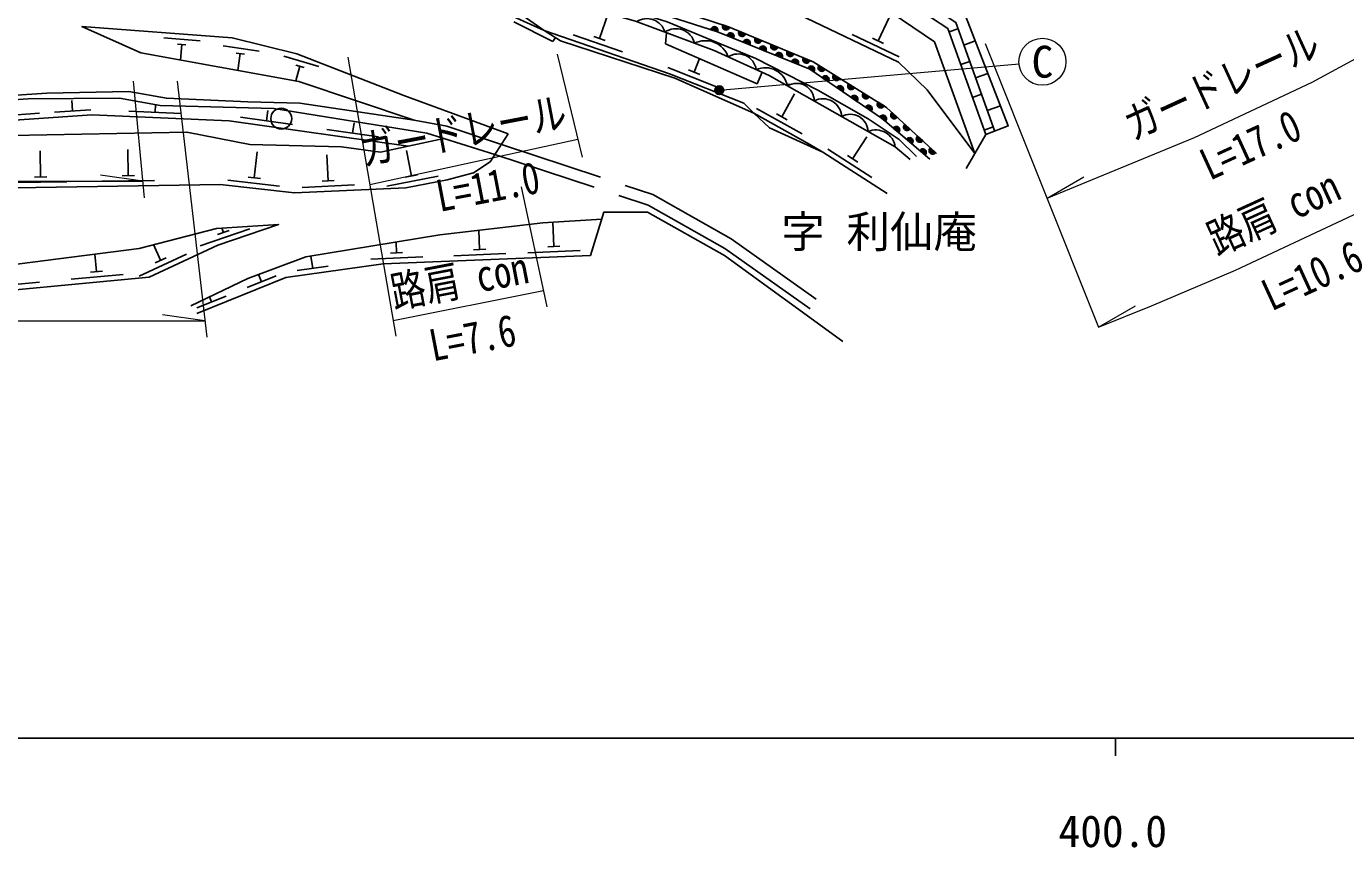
# Model space of a CAD drawing. Units: millimetres at full size, sheet at 1:1000; details may follow other scales. Extents: x 40000 to 680000, y 20000 to 380000.
# Drawn here: x 405421 to 481224, y 198715 to 245923 of the extents above; entities that cross this region are included whole.
import ezdxf
from ezdxf.enums import TextEntityAlignment as Align

# ---------------------------------------------------------------- set-up
doc = ezdxf.new("R2010")
doc.units = ezdxf.units.MM
doc.header["$LTSCALE"] = 1000
doc.linetypes.add('DASHED', pattern=[7.5, 6, -1.5])
for name, color, linetype, lineweight in [('M-BGD', 7, 'Continuous', 25), ('M-STR-HTXT', 7, 'Continuous', 13), ('M-STR-STRC', 7, 'Continuous', 25), ('M-TTL-BAND', 7, 'Continuous', 25)]:
    doc.layers.add(name, color=color, linetype=linetype, lineweight=lineweight)
doc.layers.add('M-BMK-HTXT', color=7, linetype='Continuous')
doc.styles.add('ＭＳ ゴシック', font='')
doc.styles.get('ＭＳ ゴシック').set_extended_font_data('MS Gothic')

msp = doc.modelspace()

# ---------------------------------------------------------------- hatches: boundary and pattern name
at = {"layer": 'M-BGD'}
for points in [[(444748, 245741, -0.4608), (445011, 245903, -0.4608), (445130, 245618)], [(445824, 245886, -0.4608), (445561, 245724, -0.4608), (445443, 246010)], [(446746, 245496, -0.4608), (446470, 245356, -0.4608), (446375, 245651)], [(445684, 245392, -0.4608), (445959, 245535, -0.4608), (446057, 245241)], [(446611, 245016, -0.4608), (446885, 245158, -0.4608), (446983, 244865)], [(447669, 245112, -0.4608), (447393, 244972, -0.4608), (447298, 245266)], [(448592, 244727, -0.4608), (448316, 244588, -0.4608), (448221, 244882)], [(447537, 244640, -0.4608), (447812, 244782, -0.4608), (447909, 244488)], [(448464, 244263, -0.4608), (448738, 244405, -0.4608), (448836, 244112)], [(449515, 244343, -0.4608), (449239, 244203, -0.4608), (449144, 244497)], [(450438, 243959, -0.4608), (450163, 243819, -0.4608), (450068, 244113)], [(449390, 243887, -0.4608), (449665, 244029, -0.4608), (449762, 243735)], [(450329, 243534, -0.4608), (450628, 243615, -0.4608), (450661, 243307)], [(450962, 243673, 0.4608), (451009, 243367, 0.4608), (451304, 243461)], [(451155, 242970, -0.4608), (451453, 243050, -0.4608), (451486, 242743)], [(451812, 243146, 0.4608), (451859, 242840, 0.4608), (452153, 242934)], [(452662, 242619, 0.4608), (452709, 242314, 0.4608), (453003, 242408)], [(451980, 242405, -0.4608), (452279, 242486, -0.4608), (452312, 242178)], [(452806, 241841, -0.4608), (453104, 241921, -0.4608), (453137, 241614)], [(453512, 242092, 0.4608), (453559, 241787, 0.4608), (453853, 241881)], [(453631, 241276, -0.4608), (453930, 241357, -0.4608), (453963, 241050)], [(454362, 241565, 0.4608), (454409, 241260, 0.4608), (454703, 241354)], [(454469, 240727, -0.4608), (454774, 240776, -0.4608), (454775, 240467)], [(455458, 240702, -0.4608), (455151, 240665, -0.4608), (455163, 240974)], [(456193, 240024, -0.4608), (455886, 239987, -0.4608), (455898, 240296)], [(455230, 240079, -0.4608), (455536, 240128, -0.4608), (455536, 239819)], [(456929, 239346, -0.4608), (456622, 239310, -0.4608), (456633, 239618)], [(455992, 239432, -0.4608), (456297, 239480, -0.4608), (456298, 239171)], [(456754, 238784, -0.4608), (457059, 238832, -0.4608), (457060, 238523)], [(457664, 238668, -0.4608), (457357, 238632, -0.4608), (457368, 238941)]]:
    msp.add_hatch(color=256, dxfattribs=at).paths.add_polyline_path(points)
at = {"layer": 'M-STR-STRC'}
msp.add_hatch(color=256, dxfattribs=at).paths.add_polyline_path([(445427, 242092, -1), (445047, 242417, -0.41421), (445399, 242445, -0.41421)])

# ---------------------------------------------------------------- linework, layer by layer
at = {"layer": 'M-BGD'}
for p, q in [((438348, 245225), (438844, 246666)), ((454356, 245087), (455003, 246441)), ((444748, 245741), (445130, 245618)), ((445824, 245886), (445443, 246010)), ((446746, 245496), (446375, 245651)), ((458436, 245607), (458951, 245791)), ((415415, 245099), (413321, 245260)), ((414589, 244862), (414100, 244899)), ((414345, 244881), (414276, 243985)), ((436832, 245430), (439669, 244452)), ((438017, 245339), (438679, 245110)), ((445684, 245392), (446057, 245241)), ((446611, 245016), (446983, 244865)), ((447669, 245112), (447298, 245266)), ((448592, 244727), (448221, 244882)), ((452873, 245463), (455580, 244170)), ((454040, 245238), (454672, 244936)), ((459288, 244850), (459945, 245085)), ((418795, 244491), (416720, 244812)), ((417954, 244317), (417469, 244392)), ((417712, 244355), (417562, 243389)), ((422230, 243626), (420212, 244205)), ((447537, 244640), (447909, 244488)), ((448464, 244263), (448836, 244112)), ((449515, 244343), (449144, 244497)), ((450438, 243959), (450068, 244113)), ((421138, 243627), (420896, 242783)), ((421374, 243560), (420903, 243695)), ((442281, 243561), (445070, 242455)), ((443461, 243416), (444111, 243158)), ((443786, 243287), (444097, 244072)), ((449390, 243887), (449762, 243735)), ((450329, 243534), (450661, 243307)), ((451304, 243461), (450962, 243673)), ((459111, 243724), (459625, 243908)), ((451155, 242970), (451486, 242743)), ((452153, 242934), (451812, 243146)), ((453003, 242408), (452662, 242619)), ((459963, 242967), (460668, 243220)), ((448827, 240729), (449558, 242039)), ((451980, 242405), (452312, 242178)), ((452806, 241841), (453137, 241614)), ((453853, 241881), (453512, 242092)), ((459786, 241841), (460300, 242026)), ((407032, 240988), (409127, 241132)), ((408080, 241060), (408038, 241659)), ((412812, 240978), (412832, 241430)), ((419218, 240491), (419303, 241085)), ((447371, 241198), (449991, 239737)), ((453631, 241276), (453963, 241050)), ((454703, 241354), (454362, 241565)), ((460637, 241084), (461391, 241354)), ((404081, 240785), (406176, 240929)), ((411314, 241043), (414311, 240913)), ((417733, 240702), (420703, 240280)), ((424166, 239788), (424250, 240382)), ((448522, 240900), (449133, 240559)), ((454469, 240727), (454775, 240467)), ((455458, 240702), (455163, 240974)), ((456193, 240024), (455898, 240296)), ((422681, 239999), (425651, 239577)), ((452894, 238305), (453704, 239567)), ((455230, 240079), (455536, 239819)), ((456929, 239346), (456633, 239618)), ((460553, 239699), (459424, 237758)), ((460460, 239959), (460975, 240143)), ((411276, 237344), (411252, 238844)), ((427556, 237320), (427270, 238793)), ((451469, 238862), (453994, 237242)), ((455992, 239432), (456298, 239171)), ((456754, 238784), (457060, 238523)), ((457664, 238668), (457368, 238941)), ((406239, 237263), (406215, 238763)), ((418516, 237212), (418684, 238703)), ((422761, 237038), (422691, 238536)), ((452599, 238494), (453188, 238116)), ((405889, 237257), (406589, 237269)), ((410926, 237338), (411626, 237350)), ((426141, 236740), (429086, 237312)), ((427212, 237254), (427899, 237387)), ((404744, 236939), (407744, 236987)), ((409781, 237020), (412781, 237068)), ((416992, 237081), (419974, 236746)), ((418169, 237251), (418864, 237173)), ((421276, 236669), (424273, 236808)), ((422411, 237022), (423110, 237054)), ((415415, 233313), (418256, 234279)), ((416739, 234080), (416654, 234331)), ((435727, 233272), (435670, 234669)), ((416407, 233968), (417070, 234193)), ((426690, 232906), (426665, 233527)), ((431466, 233099), (431422, 234203)), ((409452, 231825), (409357, 232834)), ((411901, 231572), (414623, 232834)), ((413136, 232475), (412718, 233375)), ((421875, 232007), (421774, 232722)), ((425930, 232274), (437826, 232756)), ((426340, 232892), (427040, 232920)), ((429980, 232739), (432977, 232860)), ((431117, 233085), (431816, 233113)), ((434240, 232911), (437238, 233033)), ((435377, 233258), (436076, 233286)), ((412818, 232328), (413453, 232622)), ((420983, 231881), (422766, 232132)), ((425204, 232545), (428201, 232667)), ((403187, 230933), (406173, 231215)), ((407987, 231386), (410974, 231667)), ((409104, 231792), (409801, 231858)), ((418099, 230908), (419768, 231583)), ((418933, 231246), (418766, 231660)), ((415224, 229746), (416893, 230421)), ((416058, 230083), (415941, 230374))]:
    msp.add_line(p, q, dxfattribs=at)
for points in [[(439853, 258603), (443344, 255322), (445865, 253012), (457600, 245030), (459918, 238608)], [(460553, 239699), (458369, 245794), (452727, 249498), (446504, 253873), (443619, 256279), (440944, 258916)], [(461068, 239884), (458822, 246150), (453034, 249950), (446837, 254307), (443986, 256684), (441559, 259076)], [(442103, 259226), (442416, 258932), (447147, 254579), (455330, 249114), (459385, 246532), (461839, 240197), (460553, 239699)], [(434418, 257107), (438418, 247778), (445131, 245617), (450434, 243462), (454610, 240607), (457334, 238290)], [(457717, 238619), (454851, 241262), (450630, 243879), (445761, 245906), (438831, 248168), (435054, 257259)], [(459918, 238608), (457184, 242282), (455526, 243863), (449359, 246810), (442048, 249722), (439389, 250600), (436736, 257686)], [(422041, 255080), (422916, 253326), (424312, 251502), (425120, 250783), (431019, 247574), (435171, 245686), (436115, 245101), (442682, 242948), (447229, 240934), (448115, 240085), (451191, 238684), (454888, 236312)], [(456200, 238265), (455350, 238990), (448094, 243106), (444946, 244533), (440415, 246213), (435124, 247738), (426870, 250113), (425670, 250944), (423929, 252002)], [(425670, 250944), (433322, 248990), (442243, 246188), (447344, 244082), (450890, 242256), (453781, 240602), (455571, 239423), (456560, 238447)], [(427280, 249996), (431943, 247599), (433975, 246535), (435171, 245686)], [(433108, 239737), (427106, 241959), (420966, 244335), (417236, 245260), (408615, 245922), (411990, 244401), (421077, 242750), (427701, 240523), (429571, 240191), (432713, 239131)], [(435171, 245686), (442369, 243203), (446649, 241506), (447229, 240934)], [(442201, 245551), (442147, 244923), (447408, 242629), (447704, 243283)], [(400190, 241668), (406592, 242088), (411309, 242173), (413471, 241790), (418140, 241584), (421136, 241511), (427701, 240523)], [(432342, 238562), (428422, 239781), (419639, 241202), (413111, 241379), (410769, 241804), (405522, 241753), (399916, 241374)], [(370142, 236782), (374777, 236629), (387310, 237507), (390812, 237717), (396339, 239131), (401113, 240279), (409185, 240836), (417081, 240492), (427353, 239032), (429410, 239474)], [(447229, 240934), (450446, 239139), (451191, 238684)], [(370012, 233117), (384897, 233351), (393487, 234401), (401391, 236577), (403694, 237746), (404800, 236640), (416552, 236829), (420836, 236348), (427222, 236644), (429607, 237107), (431110, 237511), (432066, 238138), (433108, 239737)], [(370188, 235842), (374443, 235596), (383528, 236151), (389670, 236893), (397939, 238576), (402548, 239606), (414646, 239849), (418263, 239142), (423519, 238996), (425766, 238689), (427353, 239032)], [(437826, 232756), (438600, 235234), (441102, 235234), (445530, 232743), (452329, 227818)], [(401123, 231767), (411902, 233164), (416353, 234313), (419915, 234527), (416426, 233340), (412476, 231508), (404401, 230746), (401634, 230481)], [(414873, 229864), (418149, 231429), (421470, 232672), (429173, 233940), (435091, 234632), (438479, 234845)], [(415206, 229415), (420328, 231486), (425930, 232274)]]:
    msp.add_lwpolyline(points, dxfattribs=at)
at = {"layer": 'M-BGD', "linetype": 'DASHED'}
for points in [[(423448, 251588), (426719, 249541), (435670, 245048), (435817, 245286)], [(432713, 239131), (441413, 236258), (445914, 233705), (451324, 229868)], [(432342, 238562), (441145, 235654), (445560, 233150), (450944, 229332)]]:
    msp.add_lwpolyline(points, dxfattribs=at)
at = {"layer": 'M-BGD'}
msp.add_circle((420065, 240619), 600, dxfattribs=at)
for centre, radius, start, end in [((441075, 245299), 1072, 15.52282, 123.78689), ((442749, 244690), 1101, 13.70773, 125.60201), ((444949, 245709), 203, 333.19343, 171.11682), ((445624, 245918), 203, 152.962, 350.88538), ((446548, 245544), 203, 148.43126, 346.35465), ((444446, 243724), 1378, 18.78596, 117.10534), ((445882, 245346), 203, 328.92375, 166.84713), ((446809, 244970), 203, 328.92375, 166.84713), ((447471, 245160), 203, 148.43126, 346.35465), ((448394, 244775), 203, 148.43126, 346.35465), ((446322, 243295), 1043, 8.06285, 123.18034), ((447735, 244593), 203, 328.92375, 166.84713), ((448662, 244217), 203, 328.92375, 166.84713), ((449318, 244391), 203, 148.43126, 346.35465), ((450241, 244007), 203, 148.43126, 346.35465), ((447867, 242226), 1319, 12.17599, 112.82965), ((449588, 243840), 203, 328.92375, 166.84713), ((450513, 243447), 203, 316.67551, 154.59889), ((451116, 243540), 203, 139.24277, 337.16615), ((449675, 241633), 1014, 0.06549, 120.79341), ((451339, 242882), 203, 316.67551, 154.59889), ((451966, 243013), 203, 139.24277, 337.16615), ((452816, 242486), 203, 139.24277, 337.16615), ((452164, 242318), 203, 316.67551, 154.59889), ((452989, 241754), 203, 316.67551, 154.59889), ((453666, 241960), 203, 139.24277, 337.16615), ((451197, 240687), 1075, 2.64118, 118.21776), ((453815, 241189), 203, 316.67551, 154.59889), ((454516, 241433), 203, 139.24277, 337.16615), ((452769, 239860), 1008, 1.24414, 119.61475), ((454642, 240621), 203, 310.64922, 148.57261), ((455289, 240815), 203, 128.35584, 326.27922), ((456024, 240137), 203, 128.35584, 326.27922), ((454215, 238822), 1147, 8.41843, 112.44048), ((455404, 239973), 203, 310.64922, 148.57261), ((456759, 239459), 203, 128.35584, 326.27922), ((456165, 239325), 203, 310.64922, 148.57261), ((456927, 238678), 203, 310.64922, 148.57261), ((457495, 238781), 203, 128.35584, 326.27922)]:
    msp.add_arc(centre, radius, start, end, dxfattribs=at)
at = {"layer": 'M-STR-HTXT'}
for p, q in [((460510, 244930), (467030, 228636)), ((423891, 244161), (426643, 228118)), ((435929, 244317), (437355, 238406)), ((445237, 242255), (462457, 243772)), ((411553, 242774), (412197, 236071)), ((414092, 242774), (415791, 228055)), ((425149, 236825), (437107, 239433)), ((412105, 237024), (409674, 237365)), ((464067, 236040), (466185, 237282)), ((310761, 236962), (412105, 237024)), ((433843, 236696), (435330, 229793)), ((426488, 229018), (435128, 230735)), ((467030, 228636), (469160, 229856)), ((308280, 228931), (415682, 229000)), ((415682, 229000), (413251, 229340))]:
    msp.add_line(p, q, dxfattribs=at)
for points in [[(464067, 236040), (472539, 239530), (479305, 242714), (484992, 245794)], [(467030, 228636), (470072, 229853), (474895, 231916), (483518, 235956), (485985, 237206)]]:
    msp.add_lwpolyline(points, dxfattribs=at)
msp.add_circle((463802, 243891), 1350, dxfattribs=at)
at = {"layer": 'M-STR-STRC'}
msp.add_circle((445237, 242255), 250, dxfattribs=at)
at = {"layer": 'M-TTL-BAND'}
for p, q in [((40000, 205000), (579000, 205000)), ((468000, 205000), (468000, 204000))]:
    msp.add_line(p, q, dxfattribs=at)

# ---------------------------------------------------------------- texts
at = {"layer": 'M-BMK-HTXT', "style": 'ＭＳ ゴシック'}
msp.add_text('字 利仙庵', height=1833, dxfattribs=at).set_placement((448795, 232649), align=Align.BOTTOM_LEFT)
at = {"layer": 'M-STR-HTXT', "style": 'ＭＳ ゴシック', "width": 0.8}
for s, rotation, p in [('ガードレール', 24.596, (474696, 241330)), ('ガードレール', 10.835, (430790, 238481)), ('L=17.0', 24.596, (476365, 237784)), ('L=11.0', 10.835, (432211, 235278)), ('路肩 con', 24.596, (477687, 233891)), ('L=10.6', 24.596, (479912, 230275)), ('路肩 con', 10.835, (430570, 229905)), ('L=7.6', 10.835, (431329, 226592))]:
    msp.add_text(s, height=1833, rotation=rotation, dxfattribs=at).set_placement(p, align=Align.BOTTOM_CENTER)
at = {"layer": 'M-STR-HTXT', "style": 'ＭＳ ゴシック'}
msp.add_text('C', height=1833, dxfattribs=at).set_placement((463802, 243891), align=Align.MIDDLE_CENTER)
at = {"layer": 'M-TTL-BAND', "style": 'ＭＳ ゴシック'}
msp.add_text('400.0', height=1833, dxfattribs=at).set_placement((467844, 198195), align=Align.BOTTOM_CENTER)

doc.saveas('drawing.dxf')
